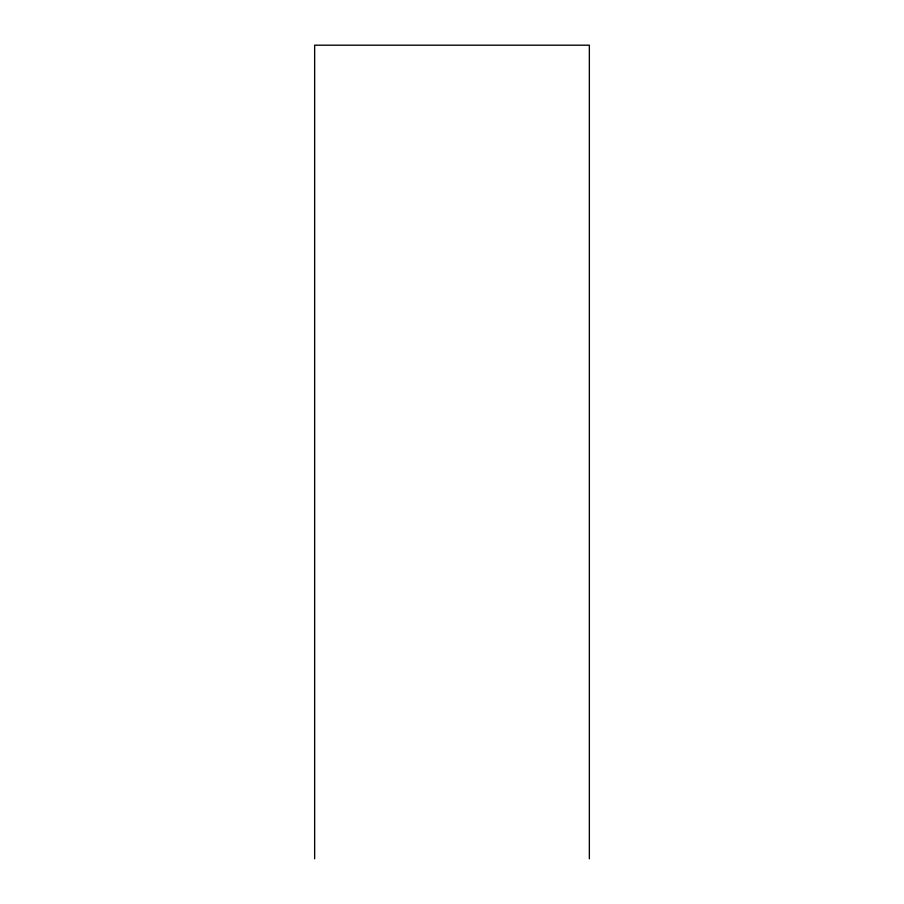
<?xml version="1.0" encoding="UTF-8"?>
<svg xmlns="http://www.w3.org/2000/svg" width="904" height="904" viewBox="0 0 904 904"><rect width="100%" height="100%" fill="white"/><g stroke="black" fill="none" stroke-linecap="round" stroke-linejoin="round"><path stroke-width="1.36" d="M589.351 858.8L589.351 45.2L314.648 45.2L314.648 858.8"/></g></svg>
